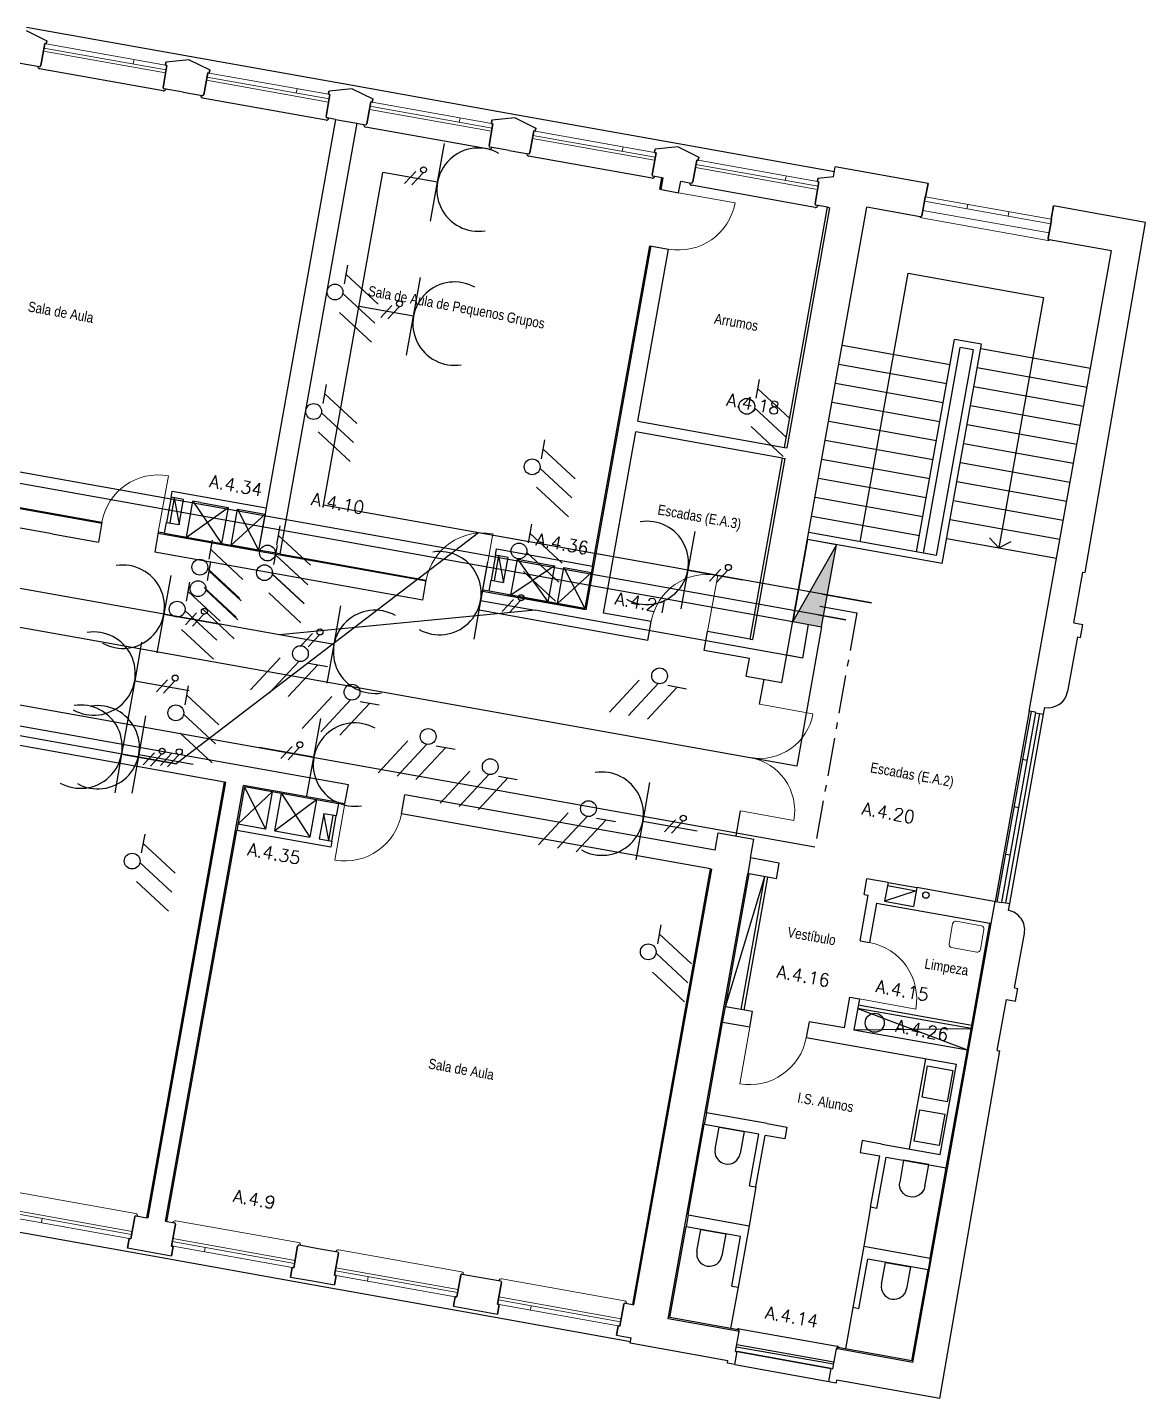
# Model space of a CAD drawing. Header units: millimetres. Extents: x -91118 to -91031, y -106425 to -106289.
# Drawn here: x -91048.54 to -91030.98, y -106333.7 to -106312.16 of the extents above; entities that cross this region are included whole.
import ezdxf

# ---------------------------------------------------------------- set-up
doc = ezdxf.new("R2010")
doc.units = ezdxf.units.MM
doc.header["$MEASUREMENT"] = 0
doc.linetypes.add('ACAD_ISO10W100', pattern=[18, 12, -3, 0, -3])
doc.layers.get('0').update_dxf_attribs({"color": 152, "lineweight": 0})
for name, color, linetype, lineweight in [('!00 Elementos Corte', 40, 'Continuous', 30), ('!01 Elementos Vista 1', 152, 'Continuous', 0), ('!02 Elementos Vista 2', 87, 'Continuous', 0), ('!07 Vaos - Janelas', 8, 'Continuous', 13), ('0-CIVIL', 8, 'Continuous', 0)]:
    doc.layers.add(name, color=color, linetype=linetype, lineweight=lineweight)
for name, color, linetype in [('Desenho base', 7, 'Continuous'), ('Quadros', 90, 'Continuous'), ('Tomadas', 1, 'Continuous')]:
    doc.layers.add(name, color=color, linetype=linetype)
doc.styles.add('Legenda cotas', font='ARIALN.TTF', dxfattribs={"height": 0.16})
doc.styles.get("Standard").update_dxf_attribs({"font": 'simplex.shx'})

# ---------------------------------------------------------------- blocks, each defined once
blk = doc.blocks.new('P90')
at = {"layer": '0-CIVIL'}
blk.add_line((0, 0), (0, 0.9), dxfattribs=at)
blk.add_arc((0, 0), 0.9, 0.0201, 89.9983, dxfattribs=at)
blk = doc.blocks.new('SANITA')
for p, q in [((0, 0.55), (0, 0.55)), ((-0.2, 0), (-0.2, 0.35)), ((0.2, 0.35), (0.2, 0)), ((0.2, 0), (-0.2, 0))]:
    blk.add_line(p, q)
for start, end in [(90, 180), (0, 90)]:
    blk.add_arc((0, 0.35), 0.2, start, end)
blk = doc.blocks.new('LAVATORIO')
for p, q in [((-0.25, 0), (0.25, 0)), ((-0.25, -0.4), (-0.25, 0)), ((0.25, 0), (0.25, -0.4)), ((0.25, -0.4), (-0.25, -0.4))]:
    blk.add_line(p, q)
blk = doc.blocks.new('Bloco Porta')
at = {"layer": '0-CIVIL'}
blk.add_lwpolyline([(0, 0), (1, 0)], dxfattribs=at)
blk.add_arc((0, 0), 1, 0, 90, dxfattribs=at)
blk = doc.blocks.new('eeewwwwwww')
at = {"layer": '0-CIVIL'}
for p, q in [((-71569.185, -120637.818), (-71569.185, -120638.218)), ((-71568.815, -120637.768), (-71569.135, -120637.768)), ((-71568.765, -120638.218), (-71568.765, -120637.818)), ((-71569.135, -120638.268), (-71568.815, -120638.268))]:
    blk.add_line(p, q, dxfattribs=at)
for centre, start, end in [((-71569.135, -120637.818), 90, 180), ((-71568.815, -120637.818), 360, 90), ((-71569.135, -120638.218), 180, 270), ((-71568.815, -120638.218), 270, 0)]:
    blk.add_arc(centre, 0.05, start, end, dxfattribs=at)
blk = doc.blocks.new('Janela escala Este')
at = {"layer": '!00 Elementos Corte', "color": 8}
for p, q in [((-0.008, -0.515), (-0.008, -0.282)), ((2.007, -0.515), (2.007, -0.282))]:
    blk.add_line(p, q, dxfattribs=at)
for points in [[(0, -0.212), (0, 0)], [(2, -0.212), (2, 0)], [(-0.008, -0.212), (-0.008, -0.282)], [(0, -0.212), (-0.008, -0.212)], [(2, -0.212), (2.007, -0.212)], [(2.007, -0.212), (2.007, -0.282)]]:
    blk.add_lwpolyline(points, dxfattribs=at)
blk.add_lwpolyline([(2.007, -0.282), (2.007, -0.282)], close=True, dxfattribs=at)
for centre, start, end in [((-0.027, -0.515), 270, 0), ((2.027, -0.515), 180, 270)]:
    blk.add_arc(centre, 0.02, start, end, dxfattribs=at)
at = {"layer": '!01 Elementos Vista 1', "color": 8}
for points in [[(-0.008, -0.43), (2.007, -0.43)], [(-0.008, -0.55), (2.007, -0.55)]]:
    blk.add_lwpolyline(points, dxfattribs=at)
for centre, start, end in [((-0.008, -0.52), 210, 270), ((2.007, -0.52), 270, 330)]:
    blk.add_arc(centre, 0.03, start, end, dxfattribs=at)
at = {"layer": '!07 Vaos - Janelas', "color": 8}
for points in [[(2, -0.212), (-0.008, -0.212)], [(0.672, -0.212), (0.672, -0.282)], [(1.328, -0.212), (1.328, -0.282)], [(-0.008, -0.282), (2.007, -0.282)]]:
    blk.add_lwpolyline(points, dxfattribs=at)
blk = doc.blocks.new('fghtyy')
at = {"layer": '!00 Elementos Corte', "color": 8}
for p, q in [((-71613.372, -120243.522), (-71613.372, -120243.174)), ((-71611.422, -120243.522), (-71611.422, -120243.174)), ((-71613.372, -120243.522), (-71613.347, -120243.522)), ((-71613.347, -120243.674), (-71613.347, -120243.522)), ((-71611.447, -120243.674), (-71611.447, -120243.522))]:
    blk.add_line(p, q, dxfattribs=at)
blk.add_lwpolyline([(-71611.447, -120243.522), (-71611.422, -120243.522)], dxfattribs=at)
at = {"layer": '!01 Elementos Vista 1', "color": 8}
blk.add_line((-71613.377, -120243.119), (-71611.417, -120243.119), dxfattribs=at)
for centre, start, end in [((-71613.377, -120243.159), 90, 172.8192), ((-71611.417, -120243.159), 7.1808, 90)]:
    blk.add_arc(centre, 0.04, start, end, dxfattribs=at)
at = {"layer": '!02 Elementos Vista 2', "color": 8}
blk.add_line((-71611.422, -120243.404), (-71613.372, -120243.404), dxfattribs=at)
at = {"layer": '!07 Vaos - Janelas', "color": 8}
for points in [[(-71611.422, -120243.452), (-71613.372, -120243.452)], [(-71611.447, -120243.522), (-71613.347, -120243.522)], [(-71612.847, -120243.522), (-71612.847, -120243.452)]]:
    blk.add_lwpolyline(points, dxfattribs=at)
blk = doc.blocks.new('fvbnm')
at = {"layer": '!00 Elementos Corte', "color": 8}
for p, q in [((-71613.452, -120225.284), (-71613.427, -120225.284)), ((-71613.452, -120225.284), (-71613.452, -120225.634)), ((-71613.427, -120225.234), (-71613.427, -120225.284)), ((-71611.527, -120225.234), (-71611.527, -120225.284)), ((-71611.502, -120225.284), (-71611.527, -120225.284)), ((-71611.502, -120225.284), (-71611.502, -120225.634))]:
    blk.add_line(p, q, dxfattribs=at)
at = {"layer": '!01 Elementos Vista 1', "color": 8}
blk.add_line((-71611.492, -120225.689), (-71613.462, -120225.689), dxfattribs=at)
for centre, start, end in [((-71613.462, -120225.654), 180, 270), ((-71611.492, -120225.654), 270, 0)]:
    blk.add_arc(centre, 0.035, start, end, dxfattribs=at)
at = {"layer": '!02 Elementos Vista 2', "color": 8}
blk.add_line((-71613.452, -120225.404), (-71611.502, -120225.404), dxfattribs=at)
at = {"layer": '!07 Vaos - Janelas', "color": 8}
for points in [[(-71613.427, -120225.284), (-71611.527, -120225.284)], [(-71612.027, -120225.284), (-71612.027, -120225.354)], [(-71613.452, -120225.354), (-71611.502, -120225.354)]]:
    blk.add_lwpolyline(points, dxfattribs=at)

msp = doc.modelspace()

# ---------------------------------------------------------------- hatches: boundary and pattern name
at = {"layer": 'Quadros'}
h = msp.add_hatch(color=256, dxfattribs=at)
h.dxf.hatch_style = 1
h.paths.add_polyline_path([(-91036.52, -106321.496), (-91036.066, -106321.578), (-91035.833, -106320.288)])

# ---------------------------------------------------------------- linework, layer by layer
at = {"layer": 'Desenho base'}
for p, q in [((-91048.558, -106312.214), (-91048.231, -106312.374)), ((-91045.99, -106312.622), (-91048.549, -106312.165)), ((-91048.65, -106312.726), (-91048.349, -106312.779)), ((-91045.999, -106312.671), (-91046.361, -106312.708)), ((-91045.999, -106312.671), (-91045.672, -106312.831)), ((-91043.43, -106313.079), (-91045.99, -106312.622)), ((-91046.406, -106313.162), (-91048.346, -106312.816)), ((-91046.09, -106313.183), (-91046.39, -106313.129)), ((-91043.439, -106313.128), (-91043.801, -106313.165)), ((-91043.439, -106313.128), (-91043.112, -106313.288)), ((-91040.871, -106313.536), (-91043.43, -106313.079)), ((-91046.09, -106313.183), (-91045.79, -106313.236)), ((-91043.847, -106313.619), (-91045.786, -106313.273)), ((-91043.698, -106313.61), (-91043.831, -106313.586)), ((-91043.698, -106313.61), (-91043.363, -106313.67)), ((-91040.88, -106313.585), (-91041.242, -106313.622)), ((-91040.88, -106313.585), (-91040.553, -106313.745)), ((-91038.311, -106313.993), (-91040.871, -106313.536)), ((-91043.363, -106313.67), (-91043.23, -106313.694)), ((-91041.287, -106314.076), (-91043.227, -106313.73)), ((-91035.865, -106314.43), (-91038.311, -106313.993)), ((-91040.971, -106314.097), (-91041.271, -106314.043)), ((-91040.971, -106314.097), (-91040.671, -106314.151)), ((-91038.728, -106314.533), (-91040.667, -106314.187)), ((-91038.32, -106314.042), (-91038.682, -106314.079)), ((-91038.32, -106314.042), (-91037.993, -106314.202)), ((-91035.88, -106314.512), (-91035.852, -106314.356)), ((-91038.574, -106314.525), (-91038.712, -106314.501)), ((-91038.607, -106314.707), (-91038.574, -106314.525)), ((-91038.587, -106314.711), (-91038.554, -106314.529)), ((-91038.574, -106314.525), (-91038.554, -106314.529)), ((-91038.311, -106314.76), (-91038.279, -106314.578)), ((-91038.279, -106314.578), (-91038.111, -106314.608)), ((-91036.168, -106314.99), (-91038.108, -106314.644)), ((-91035.88, -106314.512), (-91036.123, -106314.536)), ((-91038.607, -106314.707), (-91038.311, -106314.76)), ((-91036.688, -106322.45), (-91035.355, -106314.988)), ((-91036.649, -106318.76), (-91035.975, -106314.989)), ((-91036.609, -106318.767), (-91035.936, -106314.996)), ((-91035.975, -106314.989), (-91036.152, -106314.958)), ((-91035.975, -106314.989), (-91035.936, -106314.996)), ((-91034.516, -106315.138), (-91035.355, -106314.988)), ((-91031.516, -106315.674), (-91032.493, -106315.5)), ((-91039.663, -106320.624), (-91038.765, -106315.593)), ((-91038.952, -106318.348), (-91038.469, -106315.646)), ((-91038.765, -106315.593), (-91038.469, -106315.646)), ((-91032.807, -106322.9), (-91031.516, -106315.674)), ((-91035.742, -106317.154), (-91034.049, -106317.457)), ((-91034.575, -106320.4), (-91033.979, -106317.063)), ((-91034.171, -106320.584), (-91033.555, -106317.138)), ((-91033.555, -106317.138), (-91033.979, -106317.063)), ((-91033.683, -106317.227), (-91033.89, -106317.19)), ((-91033.568, -106317.207), (-91031.845, -106317.515)), ((-91035.795, -106317.452), (-91034.102, -106317.755)), ((-91033.621, -106317.506), (-91031.898, -106317.813)), ((-91035.849, -106317.751), (-91034.155, -106318.053)), ((-91033.674, -106317.804), (-91031.951, -106318.112)), ((-91035.902, -106318.049), (-91034.209, -106318.351)), ((-91033.727, -106318.102), (-91032.005, -106318.41)), ((-91035.955, -106318.347), (-91034.262, -106318.65)), ((-91039.49, -106321.361), (-91038.982, -106318.516)), ((-91036.678, -106318.927), (-91038.982, -106318.516)), ((-91038.952, -106318.348), (-91036.649, -106318.76)), ((-91033.781, -106318.4), (-91032.058, -106318.708)), ((-91036.649, -106318.76), (-91036.609, -106318.767)), ((-91036.008, -106318.646), (-91034.315, -106318.948)), ((-91033.834, -106318.699), (-91032.111, -106319.006)), ((-91037.187, -106321.772), (-91036.678, -106318.927)), ((-91037.147, -106321.779), (-91036.639, -106318.934)), ((-91036.678, -106318.927), (-91036.639, -106318.934)), ((-91036.062, -106318.944), (-91034.369, -106319.246)), ((-91048.147, -106320.119), (-91054.201, -106319.038)), ((-91047.37, -106319.953), (-91052.278, -106319.077)), ((-91033.887, -106318.997), (-91032.164, -106319.305)), ((-91036.115, -106319.242), (-91034.422, -106319.544)), ((-91033.941, -106319.295), (-91032.218, -106319.603)), ((-91046.281, -106319.543), (-91046.352, -106319.937)), ((-91046.232, -106319.552), (-91046.302, -106319.946)), ((-91046.281, -106319.543), (-91046.264, -106319.445)), ((-91046.084, -106319.578), (-91046.281, -106319.543)), ((-91046.264, -106319.445), (-91044.787, -106319.709)), ((-91046.232, -106319.552), (-91046.155, -106319.972)), ((-91046.155, -106319.972), (-91046.084, -106319.578)), ((-91046.038, -106320.171), (-91045.937, -106319.605)), ((-91045.819, -106319.626), (-91045.937, -106319.605)), ((-91045.937, -106319.605), (-91045.487, -106320.269)), ((-91045.819, -106319.626), (-91045.386, -106319.703)), ((-91036.168, -106319.54), (-91034.475, -106319.843)), ((-91033.994, -106319.594), (-91032.271, -106319.901)), ((-91046.038, -106320.171), (-91045.386, -106319.703)), ((-91045.386, -106319.703), (-91045.487, -106320.269)), ((-91044.805, -106319.807), (-91045.339, -106320.296)), ((-91045.238, -106319.73), (-91044.906, -106320.373)), ((-91044.806, -106319.812), (-91044.906, -106320.373)), ((-91044.787, -106319.709), (-91044.805, -106319.807)), ((-91036.222, -106319.839), (-91034.528, -106320.141)), ((-91046.382, -106320.109), (-91046.352, -106319.937)), ((-91046.352, -106319.937), (-91046.155, -106319.972)), ((-91034.047, -106319.892), (-91032.324, -106320.199)), ((-91042.276, -106320.863), (-91046.484, -106320.111)), ((-91046.382, -106320.109), (-91046.481, -106320.092)), ((-91046.117, -106320.157), (-91044.906, -106320.373)), ((-91034.171, -106320.584), (-91036.287, -106320.206)), ((-91034.26, -106320.456), (-91036.268, -106320.098)), ((-91034.1, -106320.19), (-91032.378, -106320.498)), ((-91033.283, -106320.336), (-91033.432, -106320.178)), ((-91033.283, -106320.336), (-91033.089, -106320.24)), ((-91042.329, -106321.158), (-91046.537, -106320.407)), ((-91044.571, -106320.433), (-91044.906, -106320.373)), ((-91041.187, -106320.453), (-91041.257, -106320.847)), ((-91041.138, -106320.462), (-91041.208, -106320.856)), ((-91041.187, -106320.453), (-91041.169, -106320.355)), ((-91040.99, -106320.488), (-91041.187, -106320.453)), ((-91041.169, -106320.355), (-91039.663, -106320.624)), ((-91041.138, -106320.462), (-91041.061, -106320.882)), ((-91041.061, -106320.882), (-91040.99, -106320.488)), ((-91040.944, -106321.081), (-91040.843, -106320.515)), ((-91040.262, -106320.618), (-91040.944, -106321.081)), ((-91040.843, -106320.515), (-91040.262, -106320.618)), ((-91040.843, -106320.515), (-91040.363, -106321.184)), ((-91040.262, -106320.618), (-91040.363, -106321.184)), ((-91040.215, -106321.211), (-91040.114, -106320.645)), ((-91040.114, -106320.645), (-91039.681, -106320.722)), ((-91040.114, -106320.645), (-91039.782, -106321.288)), ((-91039.663, -106320.624), (-91039.782, -106321.288)), ((-91042.329, -106321.158), (-91042.273, -106320.843)), ((-91041.288, -106321.019), (-91041.257, -106320.847)), ((-91041.257, -106320.847), (-91041.061, -106320.882)), ((-91041.257, -106320.847), (-91041.257, -106320.847)), ((-91039.681, -106320.722), (-91040.215, -106321.211)), ((-91039.682, -106320.727), (-91039.782, -106321.288)), ((-91041.443, -106321.317), (-91041.387, -106321.002)), ((-91041.288, -106321.019), (-91041.387, -106321.002)), ((-91039.782, -106321.288), (-91041.288, -106321.019)), ((-91040.993, -106321.072), (-91039.782, -106321.288)), ((-91038.795, -106321.79), (-91041.443, -106321.317)), ((-91038.742, -106321.494), (-91039.49, -106321.361)), ((-91038.795, -106321.79), (-91038.742, -106321.494)), ((-91032.001, -106321.743), (-91031.965, -106321.542)), ((-91037.909, -106321.948), (-91037.856, -106321.653)), ((-91037.187, -106321.772), (-91037.856, -106321.653)), ((-91037.187, -106321.772), (-91037.147, -106321.779)), ((-91032.05, -106321.735), (-91032.203, -106322.591)), ((-91032.05, -106321.735), (-91032.001, -106321.743)), ((-91037.2, -106322.074), (-91037.909, -106321.948)), ((-91037.249, -106322.35), (-91037.2, -106322.074)), ((-91037.249, -106322.35), (-91036.688, -106322.45)), ((-91037.039, -106322.794), (-91036.969, -106322.4)), ((-91043.497, -106324.058), (-91050.299, -106322.843)), ((-91032.582, -106322.95), (-91032.563, -106322.842)), ((-91032.646, -106322.939), (-91033.177, -106325.912)), ((-91032.708, -106322.917), (-91032.807, -106322.9)), ((-91045.44, -106324.016), (-91050.352, -106323.139)), ((-91032.912, -106323.658), (-91032.843, -106323.67)), ((-91046.662, -106330.858), (-91045.44, -106324.016)), ((-91046.642, -106330.861), (-91045.42, -106324.019)), ((-91046.366, -106330.91), (-91045.144, -106324.069)), ((-91045.44, -106324.016), (-91045.42, -106324.019)), ((-91043.648, -106324.336), (-91045.144, -106324.069)), ((-91045.128, -106324.092), (-91044.8, -106324.755)), ((-91043.55, -106324.354), (-91043.497, -106324.058)), ((-91044.695, -106324.169), (-91045.233, -106324.678)), ((-91044.695, -106324.169), (-91044.8, -106324.755)), ((-91044.652, -106324.781), (-91044.547, -106324.196)), ((-91043.996, -106324.294), (-91044.652, -106324.781)), ((-91044.547, -106324.196), (-91044.101, -106324.88)), ((-91043.996, -106324.294), (-91044.101, -106324.88)), ((-91043.652, -106324.356), (-91043.686, -106324.548)), ((-91043.652, -106324.356), (-91043.648, -106324.336)), ((-91043.648, -106324.336), (-91043.55, -106324.354)), ((-91042.664, -106324.512), (-91042.611, -106324.216)), ((-91037.738, -106325.087), (-91042.611, -106324.216)), ((-91043.883, -106324.512), (-91043.953, -106324.906)), ((-91043.686, -106324.548), (-91043.883, -106324.512)), ((-91043.805, -106324.933), (-91043.883, -106324.512)), ((-91043.805, -106324.933), (-91043.735, -106324.539)), ((-91043.756, -106324.941), (-91043.686, -106324.548)), ((-91037.81, -106325.379), (-91042.664, -106324.512)), ((-91037.408, -106324.861), (-91037.338, -106324.467)), ((-91033.044, -106324.401), (-91032.975, -106324.414)), ((-91046.347, -106330.914), (-91045.25, -106324.776)), ((-91043.774, -106325.04), (-91045.25, -106324.776)), ((-91044.8, -106324.755), (-91045.233, -106324.678)), ((-91044.652, -106324.781), (-91044.101, -106324.88)), ((-91043.953, -106324.906), (-91043.756, -106324.941)), ((-91043.756, -106324.941), (-91043.774, -106325.04)), ((-91037.738, -106325.087), (-91037.689, -106324.811)), ((-91037.689, -106324.811), (-91037.128, -106324.911)), ((-91037.18, -106325.207), (-91037.128, -106324.911)), ((-91036.732, -106325.287), (-91037.18, -106325.207)), ((-91033.177, -106325.145), (-91033.108, -106325.157)), ((-91039.032, -106332.22), (-91037.81, -106325.379)), ((-91039.013, -106332.224), (-91037.791, -106325.382)), ((-91038.473, -106332.442), (-91037.224, -106325.453)), ((-91037.81, -106325.379), (-91037.791, -106325.382)), ((-91037.205, -106325.456), (-91037.224, -106325.453)), ((-91036.776, -106325.533), (-91036.732, -106325.287)), ((-91037.577, -106327.543), (-91037.205, -106325.456)), ((-91037.577, -106327.543), (-91036.959, -106325.5)), ((-91037.331, -106327.587), (-91036.959, -106325.5)), ((-91037.282, -106327.596), (-91036.909, -106325.509)), ((-91036.776, -106325.533), (-91037.205, -106325.456)), ((-91035.398, -106325.779), (-91035.354, -106325.533)), ((-91035.023, -106325.592), (-91035.076, -106325.887)), ((-91035.032, -106325.641), (-91034.579, -106325.722)), ((-91035.023, -106325.592), (-91034.57, -106325.673)), ((-91035.463, -106326.509), (-91035.335, -106325.79)), ((-91035.398, -106325.779), (-91035.335, -106325.79)), ((-91034.579, -106325.722), (-91035.076, -106325.887)), ((-91034.57, -106325.673), (-91034.623, -106325.968)), ((-91035.204, -106325.915), (-91035.315, -106326.535)), ((-91035.076, -106325.887), (-91034.623, -106325.968)), ((-91034.633, -106333.128), (-91033.403, -106326.237)), ((-91033.777, -106328.222), (-91033.422, -106326.233)), ((-91033.403, -106326.237), (-91033.422, -106326.233)), ((-91037.621, -106327.789), (-91037.577, -106327.543)), ((-91035.707, -106327.877), (-91035.621, -106327.395)), ((-91035.473, -106327.421), (-91035.559, -106327.904)), ((-91033.718, -106327.887), (-91035.5, -106327.569)), ((-91035.5, -106327.569), (-91033.777, -106328.222)), ((-91035.5, -106327.569), (-91035.5, -106327.569)), ((-91033.709, -106327.838), (-91035.491, -106327.52)), ((-91037.874, -106329.207), (-91037.621, -106327.789)), ((-91036.263, -106327.778), (-91036.307, -106328.024)), ((-91035.707, -106327.877), (-91036.263, -106327.778)), ((-91036.307, -106328.024), (-91033.949, -106328.445)), ((-91035.559, -106327.904), (-91033.718, -106327.887)), ((-91035.559, -106327.904), (-91033.777, -106328.222)), ((-91034.108, -106330.073), (-91033.777, -106328.222)), ((-91034.685, -106329.777), (-91034.432, -106328.359)), ((-91034.203, -106329.863), (-91033.949, -106328.445)), ((-91037.874, -106329.207), (-91037.908, -106329.394)), ((-91038.161, -106330.812), (-91037.908, -106329.394)), ((-91037.051, -106329.547), (-91037.908, -106329.394)), ((-91035.053, -106329.904), (-91034.108, -106330.073)), ((-91034.108, -106330.073), (-91034.075, -106329.886)), ((-91034.361, -106331.49), (-91034.108, -106330.073)), ((-91037.097, -106330.371), (-91037.206, -106330.982)), ((-91037.196, -106330.354), (-91037.097, -106330.371)), ((-91046.829, -106330.828), (-91046.662, -106330.858)), ((-91038.161, -106330.812), (-91038.194, -106330.999)), ((-91038.161, -106330.812), (-91037.206, -106330.982)), ((-91035.296, -106330.693), (-91035.405, -106331.304)), ((-91035.197, -106330.71), (-91035.296, -106330.693)), ((-91049.189, -106330.99), (-91046.63, -106331.447)), ((-91046.642, -106330.861), (-91046.662, -106330.858)), ((-91046.366, -106330.91), (-91046.347, -106330.914)), ((-91046.347, -106330.914), (-91046.228, -106330.935)), ((-91038.449, -106332.426), (-91038.194, -106330.999)), ((-91037.338, -106331.152), (-91038.194, -106330.999)), ((-91037.206, -106330.982), (-91037.378, -106331.947)), ((-91037.477, -106331.929), (-91037.338, -106331.152)), ((-91046.965, -106331.332), (-91046.62, -106331.393)), ((-91046.63, -106331.447), (-91044.07, -106331.905)), ((-91046.62, -106331.393), (-91046.276, -106331.455)), ((-91044.269, -106331.285), (-91043.969, -106331.339)), ((-91043.969, -106331.339), (-91043.669, -106331.392)), ((-91035.405, -106331.304), (-91035.577, -106332.268)), ((-91035.405, -106331.304), (-91034.361, -106331.49)), ((-91035.479, -106332.286), (-91035.34, -106331.508)), ((-91034.395, -106331.677), (-91035.34, -106331.508)), ((-91034.65, -106333.105), (-91034.395, -106331.677)), ((-91034.361, -106331.49), (-91034.395, -106331.677)), ((-91044.405, -106331.789), (-91044.061, -106331.85)), ((-91044.07, -106331.905), (-91041.511, -106332.362)), ((-91044.061, -106331.85), (-91043.716, -106331.912)), ((-91041.71, -106331.742), (-91041.41, -106331.796)), ((-91041.41, -106331.796), (-91041.109, -106331.849)), ((-91037.378, -106331.947), (-91037.495, -106332.597)), ((-91037.477, -106331.929), (-91037.378, -106331.947)), ((-91041.846, -106332.246), (-91041.501, -106332.308)), ((-91041.501, -106332.308), (-91041.157, -106332.369)), ((-91039.15, -106332.199), (-91039.032, -106332.22)), ((-91039.032, -106332.22), (-91039.013, -106332.224)), ((-91035.577, -106332.268), (-91035.693, -106332.918)), ((-91035.479, -106332.286), (-91035.577, -106332.268)), ((-91041.511, -106332.362), (-91039.065, -106332.799)), ((-91037.38, -106332.637), (-91038.473, -106332.442)), ((-91037.376, -106332.618), (-91038.449, -106332.426)), ((-91039.286, -106332.703), (-91039.055, -106332.745)), ((-91039.07, -106332.828), (-91039.055, -106332.745)), ((-91037.417, -106332.956), (-91037.36, -106332.641)), ((-91037.358, -106332.601), (-91035.822, -106332.875)), ((-91037.428, -106333.162), (-91037.392, -106332.96)), ((-91037.417, -106332.956), (-91037.392, -106332.96)), ((-91035.872, -106333.125), (-91037.398, -106332.853)), ((-91037.392, -106332.96), (-91035.915, -106333.224)), ((-91035.891, -106333.228), (-91035.834, -106332.913)), ((-91034.633, -106333.128), (-91035.815, -106332.917)), ((-91034.65, -106333.105), (-91035.811, -106332.897)), ((-91037.428, -106333.162), (-91035.951, -106333.426)), ((-91035.951, -106333.426), (-91035.915, -106333.224))]:
    msp.add_line(p, q, dxfattribs=at)
for points in [[(-91051.047, -106312.298), (-91052.255, -106319.061), (-91047.367, -106319.934)], [(-91043.698, -106313.61), (-91044.787, -106319.709)], [(-91043.363, -106313.67), (-91044.571, -106320.433), (-91042.273, -106320.843)], [(-91034.395, -106314.616), (-91035.852, -106314.356)], [(-91030.979, -106315.227), (-91032.426, -106314.968)], [(-91031.926, -106320.726), (-91030.979, -106315.227)], [(-91038.745, -106315.597), (-91039.766, -106321.311), (-91041.39, -106321.021)], [(-91035.461, -106320.242), (-91034.708, -106316.026), (-91032.581, -106316.406), (-91033.283, -106320.336)], [(-91034.466, -106320.419), (-91033.89, -106317.19)], [(-91034.26, -106320.456), (-91033.683, -106317.227)], [(-91047.367, -106319.934), (-91047.423, -106320.249)], [(-91048.147, -106320.119), (-91047.423, -106320.249)], [(-91046.481, -106320.092), (-91046.537, -106320.407)], [(-91046.382, -106320.109), (-91045.339, -106320.296)], [(-91032.107, -106321.516), (-91031.965, -106320.719)], [(-91031.965, -106320.719), (-91031.926, -106320.726)], [(-91032.107, -106321.516), (-91031.965, -106321.542)], [(-91032.807, -106322.9), (-91033.341, -106325.892)], [(-91032.777, -106322.905), (-91033.312, -106325.898)], [(-91032.71, -106322.927), (-91033.241, -106325.9)], [(-91033.113, -106325.923), (-91032.582, -106322.95)], [(-91032.71, -106322.927), (-91032.708, -106322.917)], [(-91032.71, -106322.927), (-91032.582, -106322.95)], [(-91043.652, -106324.356), (-91045.128, -106324.092), (-91045.25, -106324.776)], [(-91037.18, -106325.207), (-91037.224, -106325.453)], [(-91035.023, -106325.592), (-91035.354, -106325.533)], [(-91033.241, -106325.9), (-91033.243, -106325.91), (-91034.57, -106325.673)], [(-91035.204, -106325.915), (-91033.422, -106326.233)], [(-91033.403, -106326.237), (-91033.341, -106325.892)], [(-91033.241, -106325.9), (-91033.113, -106325.923)], [(-91033.132, -106326.031), (-91033.113, -106325.923)], [(-91035.463, -106326.509), (-91035.315, -106326.535)], [(-91033.035, -106327.247), (-91032.882, -106326.391)], [(-91033.035, -106327.247), (-91032.985, -106327.256)], [(-91033.021, -106327.458), (-91032.985, -106327.256)], [(-91037.193, -106327.866), (-91037.149, -106327.62), (-91037.577, -106327.543)], [(-91035.621, -106327.395), (-91035.473, -106327.421)], [(-91033.307, -106328.23), (-91033.164, -106327.432)], [(-91033.164, -106327.432), (-91033.021, -106327.458)], [(-91037.193, -106327.866), (-91037.621, -106327.789)], [(-91034.207, -106333.697), (-91033.267, -106328.237)], [(-91033.307, -106328.23), (-91033.267, -106328.237)], [(-91036.92, -106329.378), (-91036.92, -106329.378), (-91037.874, -106329.207)], [(-91036.92, -106329.378), (-91036.61, -106329.433), (-91036.643, -106329.62), (-91036.953, -106329.565)], [(-91037.196, -106330.354), (-91037.051, -106329.547)], [(-91037.097, -106330.371), (-91036.953, -106329.565)], [(-91035.118, -106329.699), (-91035.428, -106329.644), (-91035.462, -106329.831), (-91035.152, -106329.886)], [(-91035.118, -106329.699), (-91035.118, -106329.699), (-91034.203, -106329.863)], [(-91035.296, -106330.693), (-91035.152, -106329.886)], [(-91035.197, -106330.71), (-91035.053, -106329.904)], [(-91037.539, -106333.102), (-91039.07, -106332.828)], [(-91035.878, -106333.159), (-91037.404, -106332.887)], [(-91035.915, -106333.224), (-91037.392, -106332.96)], [(-91037.428, -106333.162), (-91037.428, -106333.162), (-91037.546, -106333.141), (-91037.539, -106333.102)], [(-91035.951, -106333.426), (-91035.951, -106333.426), (-91035.833, -106333.447), (-91035.826, -106333.408)], [(-91035.915, -106333.224), (-91035.891, -106333.228)], [(-91034.207, -106333.697), (-91035.826, -106333.408)]]:
    msp.add_lwpolyline(points, dxfattribs=at)
msp.add_lwpolyline([(-91044.906, -106320.373), (-91045.339, -106320.296), (-91045.238, -106319.73), (-91044.805, -106319.807)], close=True, dxfattribs=at)
for centre, radius in [((-91034.429, -106325.79), 0.05), ((-91035.232, -106327.795), 0.15)]:
    msp.add_circle(centre, radius, dxfattribs=at)
for centre, radius, start, end in [((-91048.339, -106312.781), 0.035, 169.8735, 259.8735), ((-91048.346, -106312.76), 0.02, 259.8735, 349.8735), ((-91046.387, -106313.11), 0.02, 169.8735, 259.8735), ((-91046.4, -106313.127), 0.035, 259.8735, 349.8735), ((-91045.78, -106313.238), 0.035, 169.8735, 259.8735), ((-91045.786, -106313.217), 0.02, 259.8735, 349.8735), ((-91043.827, -106313.567), 0.02, 169.8735, 259.8735), ((-91043.841, -106313.585), 0.035, 259.8735, 349.8735), ((-91043.22, -106313.695), 0.035, 169.8735, 259.8735), ((-91043.227, -106313.674), 0.02, 259.8735, 349.8735), ((-91041.268, -106314.024), 0.02, 169.8735, 259.8735), ((-91041.281, -106314.042), 0.035, 259.8735, 349.8735), ((-91040.661, -106314.153), 0.035, 169.8735, 259.8735), ((-91040.667, -106314.131), 0.02, 259.8735, 349.8735), ((-91038.708, -106314.481), 0.02, 169.8735, 259.8735), ((-91038.722, -106314.499), 0.035, 259.8735, 349.8735), ((-91038.101, -106314.61), 0.035, 169.8735, 259.8735), ((-91038.108, -106314.588), 0.02, 259.8735, 349.8735), ((-91036.149, -106314.938), 0.02, 169.8735, 259.8735), ((-91036.162, -106314.956), 0.035, 259.8735, 349.8735), ((-91032.508, -106322.537), 0.31, 259.8735, 349.8735), ((-91033.187, -106326.336), 0.31, 349.8735, 79.8735), ((-91046.832, -106330.847), 0.02, 79.8735, 169.8735), ((-91046.232, -106330.955), 0.02, 349.8735, 79.8735), ((-91044.273, -106331.305), 0.02, 79.8735, 169.8735), ((-91043.672, -106331.412), 0.02, 349.8735, 79.8735), ((-91041.713, -106331.762), 0.02, 79.8735, 169.8735), ((-91041.113, -106331.869), 0.02, 349.8735, 79.8735), ((-91039.154, -106332.219), 0.02, 79.8735, 169.8735), ((-91037.365, -106332.64), 0.04, 79.8735, 139.8735), ((-91037.383, -106332.657), 0.02, 349.8735, 79.8735), ((-91037.38, -106332.637), 0.02, 349.8735, 79.8735), ((-91035.818, -106332.937), 0.02, 79.8735, 169.8735), ((-91035.815, -106332.917), 0.02, 79.8735, 169.8735), ((-91035.829, -106332.914), 0.04, 19.8735, 79.8735)]:
    msp.add_arc(centre, radius, start, end, dxfattribs=at)
at = {"layer": 'Quadros'}
for p, q in [((-91035.833, -106320.288), (-91036.52, -106321.496)), ((-91036.363, -106322.067), (-91036.27, -106321.542)), ((-91036.363, -106322.067), (-91036.612, -106322.023))]:
    msp.add_line(p, q, dxfattribs=at)
msp.add_lwpolyline([(-91036.066, -106321.578), (-91035.833, -106320.288), (-91036.287, -106320.206), (-91036.52, -106321.496)], close=True, dxfattribs=at)
at = {"layer": 'Tomadas'}
for p, q in [((-91042.098, -106314.597, -235.159), (-91041.989, -106313.989, -235.159)), ((-91043.886, -106319.667, -235.159), (-91042.954, -106314.444, -235.159)), ((-91042.098, -106314.597, -235.159), (-91042.954, -106314.444, -235.159)), ((-91042.438, -106314.426, -235.159), (-91042.614, -106314.615, -235.159)), ((-91042.325, -106314.446, -235.159), (-91042.501, -106314.635, -235.159)), ((-91042.206, -106315.205, -235.159), (-91042.098, -106314.597, -235.159)), ((-91035.684, -106321.466, -71.793), (-91068.331, -106315.635, -71.793)), ((-91036.518, -106321.497, -56.482), (-91068.497, -106315.785, -56.482)), ((-91043.558, -106316.193, -215.191), (-91043.505, -106315.896, -215.191)), ((-91043.532, -106316.045, -215.191), (-91043.03, -106316.511, -215.191)), ((-91042.473, -106316.701, -235.159), (-91042.365, -106316.093, -235.159)), ((-91043.585, -106316.342, -215.191), (-91043.083, -106316.809, -215.191)), ((-91042.473, -106316.701, -235.159), (-91043.329, -106316.548, -235.159)), ((-91042.813, -106316.53, -235.159), (-91042.989, -106316.719, -235.159)), ((-91042.701, -106316.55, -235.159), (-91042.877, -106316.739, -235.159)), ((-91043.638, -106316.639, -215.191), (-91043.136, -106317.106, -215.191)), ((-91042.582, -106317.309, -235.159), (-91042.473, -106316.701, -235.159)), ((-91037.093, -106317.988, -235.159), (-91037.04, -106317.691, -235.159)), ((-91043.893, -106318.069, -235.159), (-91043.84, -106317.772, -235.159)), ((-91037.067, -106317.84, -235.159), (-91036.565, -106318.306, -235.159)), ((-91043.867, -106317.92, -235.159), (-91043.365, -106318.387, -235.159)), ((-91043.92, -106318.218, -235.159), (-91043.418, -106318.684, -235.159)), ((-91037.12, -106318.137, -235.159), (-91036.618, -106318.604, -235.159)), ((-91043.973, -106318.515, -235.159), (-91043.471, -106318.982, -235.159)), ((-91037.173, -106318.434, -235.159), (-91036.671, -106318.901, -235.159)), ((-91040.463, -106318.937), (-91040.41, -106318.639)), ((-91040.436, -106318.788), (-91039.934, -106319.255)), ((-91040.489, -106319.085), (-91039.987, -106319.552)), ((-91040.542, -106319.383), (-91040.041, -106319.85)), ((-91037.31, -106320.841, -235.159), (-91043.886, -106319.667, -235.159)), ((-91044.619, -106320.292, 39.484), (-91044.566, -106319.994, 39.484)), ((-91040.669, -106320.26, 74.186), (-91040.616, -106319.963, 74.186)), ((-91041.453, -106320.101, -92.992), (-91046.201, -106323.728)), ((-91045.681, -106320.514), (-91045.628, -106320.216)), ((-91044.592, -106320.143, 39.484), (-91044.091, -106320.61, 39.484)), ((-91037.31, -106320.841, -92.992), (-91041.453, -106320.101, -92.992)), ((-91040.642, -106320.112, 74.186), (-91040.14, -106320.578, 74.186)), ((-91038.057, -106320.081, -164.075), (-91038.166, -106320.688, -164.075)), ((-91045.539, -106321.53, 157.686), (-91051.757, -106320.42, 157.686)), ((-91045.655, -106320.365), (-91045.153, -106320.832)), ((-91044.665, -106320.6), (-91044.612, -106320.302)), ((-91044.646, -106320.44, 39.484), (-91044.144, -106320.907, 39.484)), ((-91044.638, -106320.451), (-91044.136, -106320.918)), ((-91040.695, -106320.409, 74.186), (-91040.193, -106320.876, 74.186)), ((-91045.71, -106320.851, 106.369), (-91045.657, -106320.554, 106.369)), ((-91045.708, -106320.662), (-91045.206, -106321.129)), ((-91045.683, -106320.702, 106.369), (-91045.182, -106321.169, 106.369)), ((-91041.312, -106320.556, 74.186), (-91041.421, -106321.164, 74.186)), ((-91041.312, -106320.556, 110.833), (-91041.421, -106321.164, 110.833)), ((-91040.748, -106320.706, 74.186), (-91040.247, -106321.173, 74.186)), ((-91038.166, -106320.688, -164.075), (-91038.275, -106321.296, -164.075)), ((-91038.166, -106320.688, -164.075), (-91037.31, -106320.841, -164.075)), ((-91037.65, -106320.67, -164.075), (-91037.826, -106320.859, -164.075)), ((-91037.538, -106320.69, -164.075), (-91037.714, -106320.879, -164.075)), ((-91036.457, -106323.765), (-91053.397, -106320.739)), ((-91046.286, -106320.77, 78.843), (-91046.395, -106321.377, 78.843)), ((-91046.038, -106321.173, -144.943), (-91045.985, -106320.876, -144.943)), ((-91044.699, -106320.738, 39.484), (-91044.197, -106321.205, 39.484)), ((-91044.691, -106320.748), (-91044.19, -106321.215)), ((-91035.284, -106321.203, -92.992), (-91037.31, -106320.841, -92.992)), ((-91037.31, -106320.841, -92.992), (-91037.31, -106320.841, -235.159)), ((-91046.011, -106321.025, -144.943), (-91045.509, -106321.491, -144.943)), ((-91045.761, -106320.96), (-91045.259, -106321.426)), ((-91045.736, -106320.999, 106.369), (-91045.235, -106321.466, 106.369)), ((-91044.744, -106321.046), (-91044.243, -106321.513)), ((-91040.905, -106321.146, 74.186), (-91041.081, -106321.335, 74.186)), ((-91040.905, -106321.146, 110.833), (-91041.081, -106321.335, 110.833)), ((-91036.053, -106321.066), (-91035.284, -106321.203)), ((-91046.064, -106321.322, -144.943), (-91045.562, -106321.789, -144.943)), ((-91045.879, -106321.359, 78.843), (-91046.055, -106321.548, 78.843)), ((-91045.79, -106321.297, 106.369), (-91045.288, -106321.764, 106.369)), ((-91040.565, -106321.317, -23.306), (-91044.578, -106321.702)), ((-91043.722, -106321.855, 78.968), (-91043.614, -106321.247, 78.968)), ((-91041.421, -106321.164, 74.186), (-91041.529, -106321.772, 74.186)), ((-91041.421, -106321.164, 110.833), (-91041.529, -106321.772, 110.833)), ((-91041.421, -106321.164, 74.186), (-91040.565, -106321.317, 74.186)), ((-91041.421, -106321.164, 110.833), (-91040.565, -106321.317, 110.833)), ((-91040.793, -106321.166, 74.186), (-91040.969, -106321.355, 74.186)), ((-91040.793, -106321.166, 110.833), (-91040.969, -106321.355, 110.833)), ((-91036.363, -106322.067, -23.306), (-91040.565, -106321.317, -23.306)), ((-91040.565, -106321.317, -23.306), (-91040.565, -106321.317, 110.833)), ((-91036.093, -106321.254), (-91035.513, -106321.358)), ((-91046.395, -106321.377, 78.843), (-91046.503, -106321.985, 78.843)), ((-91046.395, -106321.377, 78.843), (-91045.539, -106321.53, 78.843)), ((-91045.767, -106321.379, 78.843), (-91045.943, -106321.568, 78.843)), ((-91044.578, -106321.702), (-91045.539, -106321.53)), ((-91045.539, -106321.53), (-91045.539, -106321.53, 157.686)), ((-91036.52, -106321.496), (-91036.518, -106321.497, -56.482)), ((-91036.119, -106321.389), (-91035.684, -106321.466)), ((-91046.117, -106321.619, -144.943), (-91045.616, -106322.086, -144.943)), ((-91043.722, -106321.855, 78.968), (-91044.578, -106321.702, 78.968)), ((-91044.578, -106321.702), (-91044.578, -106321.702, 78.968)), ((-91044.062, -106321.684, 78.968), (-91044.238, -106321.873, 78.968)), ((-91043.95, -106321.704, 78.968), (-91044.126, -106321.893, 78.968)), ((-91036.066, -106321.578), (-91036.457, -106323.765)), ((-91036.17, -106325.036), (-91053.213, -106321.992)), ((-91046.744, -106321.819, -144.943), (-91046.852, -106322.426, -144.943)), ((-91043.831, -106322.462, 78.968), (-91043.722, -106321.855, 78.968)), ((-91044.569, -106322.066), (-91045.036, -106322.568)), ((-91044.272, -106322.119), (-91044.739, -106322.621)), ((-91043.975, -106322.172), (-91044.442, -106322.674)), ((-91044.123, -106322.146), (-91043.826, -106322.199)), ((-91036.363, -106322.067, 15.223), (-91036.363, -106322.067, -23.306)), ((-91046.852, -106322.426, -144.943), (-91046.961, -106323.034, -144.943)), ((-91046.852, -106322.426, -144.943), (-91045.996, -106322.579, -144.943)), ((-91046.336, -106322.408, -144.943), (-91046.512, -106322.597, -144.943)), ((-91046.224, -106322.428, -144.943), (-91046.4, -106322.617, -144.943)), ((-91038.929, -106322.417), (-91039.395, -106322.919)), ((-91046.201, -106323.728, -141.571), (-91052.233, -106322.651, -141.571)), ((-91046.058, -106322.801, 96.097), (-91046.005, -106322.504, 96.097)), ((-91046.032, -106322.653, 96.097), (-91045.53, -106323.119, 96.097)), ((-91038.631, -106322.47), (-91039.098, -106322.972)), ((-91038.334, -106322.523), (-91038.801, -106323.025)), ((-91038.483, -106322.496), (-91038.185, -106322.549)), ((-91043.758, -106322.672), (-91044.225, -106323.174)), ((-91043.461, -106322.725), (-91043.928, -106323.227)), ((-91043.163, -106322.779), (-91043.63, -106323.28)), ((-91043.312, -106322.752), (-91043.015, -106322.805)), ((-91046.949, -106322.968, -70.785), (-91047.057, -106323.575, -70.785)), ((-91046.68, -106322.975, 96.097), (-91046.789, -106323.583, 96.097)), ((-91046.085, -106322.95, 96.097), (-91045.583, -106323.417, 96.097)), ((-91044.039, -106323.626, 78.968), (-91043.93, -106323.018, 78.968)), ((-91046.138, -106323.247, 96.097), (-91045.636, -106323.714, 96.097)), ((-91044.039, -106323.626, 78.968), (-91044.895, -106323.473, 78.968)), ((-91044.379, -106323.455, 78.968), (-91044.555, -106323.644, 78.968)), ((-91044.267, -106323.475, 78.968), (-91044.443, -106323.664, 78.968)), ((-91042.563, -106323.368), (-91043.029, -106323.869)), ((-91042.265, -106323.421), (-91042.732, -106323.922)), ((-91041.968, -106323.474), (-91042.435, -106323.976)), ((-91042.117, -106323.447), (-91041.819, -106323.5)), ((-91047.057, -106323.575, -70.785), (-91047.166, -106324.183, -70.785)), ((-91047.057, -106323.575, -70.785), (-91046.201, -106323.728, -70.785)), ((-91046.789, -106323.583, 96.097), (-91046.897, -106324.191, 96.097)), ((-91046.789, -106323.583, 96.097), (-91045.933, -106323.736, 96.097)), ((-91046.541, -106323.557, -70.785), (-91046.717, -106323.746, -70.785)), ((-91046.429, -106323.577, -70.785), (-91046.605, -106323.766, -70.785)), ((-91046.273, -106323.565, 96.097), (-91046.449, -106323.754, 96.097)), ((-91046.16, -106323.585, 96.097), (-91046.336, -106323.774, 96.097)), ((-91046.201, -106323.728), (-91046.201, -106323.728, -141.571)), ((-91044.147, -106324.234, 78.968), (-91044.039, -106323.626, 78.968)), ((-91041.588, -106323.843), (-91042.055, -106324.345)), ((-91041.29, -106323.896), (-91041.757, -106324.398)), ((-91041.142, -106323.923), (-91040.844, -106323.976)), ((-91040.993, -106323.949), (-91041.46, -106324.451)), ((-91038.766, -106324.02, -119.802), (-91038.875, -106324.627, -119.802)), ((-91040.045, -106324.501), (-91040.512, -106325.002)), ((-91039.748, -106324.554), (-91040.215, -106325.055)), ((-91039.599, -106324.58), (-91039.302, -106324.633)), ((-91039.451, -106324.607), (-91039.918, -106325.109)), ((-91038.875, -106324.627, -119.802), (-91038.983, -106325.235, -119.802)), ((-91038.875, -106324.627, -119.802), (-91038.019, -106324.78, -119.802)), ((-91038.359, -106324.609, -119.802), (-91038.535, -106324.798, -119.802)), ((-91038.246, -106324.629, -119.802), (-91038.423, -106324.818, -119.802)), ((-91046.744, -106325.129), (-91046.69, -106324.831)), ((-91046.717, -106324.98), (-91046.215, -106325.447)), ((-91046.77, -106325.277), (-91046.268, -106325.744)), ((-91046.823, -106325.575), (-91046.321, -106326.041)), ((-91038.64, -106326.554), (-91038.587, -106326.256)), ((-91038.613, -106326.405), (-91038.111, -106326.872)), ((-91038.666, -106326.702), (-91038.164, -106327.169)), ((-91038.719, -106327), (-91038.217, -106327.466))]:
    msp.add_line(p, q, dxfattribs=at)
at = {"layer": 'Tomadas', "linetype": 'ACAD_ISO10W100', "ltscale": 0.05}
msp.add_line((-91035.513, -106321.358), (-91036.17, -106325.036), dxfattribs=at)
at = {"layer": 'Tomadas', "linetype": 'ACAD_ISO10W100'}
for p, q in [((-91035.284, -106321.203), (-91035.284, -106321.203, -92.992)), ((-91035.684, -106321.466), (-91035.684, -106321.466, -71.793))]:
    msp.add_line(p, q, dxfattribs=at)
at = {"layer": 'Tomadas'}
for centre, radius in [((-91042.317, -106314.4, -235.159), 0.0466), ((-91043.707, -106316.32, -215.191), 0.124), ((-91042.693, -106316.504, -235.159), 0.0466), ((-91044.042, -106318.196, -235.159), 0.124), ((-91037.241, -106318.115, -235.159), 0.124), ((-91040.611, -106319.064), 0.124), ((-91040.817, -106320.387, 74.186), 0.124), ((-91044.767, -106320.419, 39.484), 0.124), ((-91045.83, -106320.64), 0.124), ((-91044.813, -106320.727), 0.124), ((-91037.53, -106320.644, -164.075), 0.0466), ((-91045.858, -106320.978, 106.369), 0.124), ((-91040.785, -106321.12, 74.186), 0.0466), ((-91040.785, -106321.12, 110.833), 0.0466), ((-91046.186, -106321.3, -144.943), 0.124), ((-91045.758, -106321.333, 78.843), 0.0466), ((-91043.942, -106321.658, 78.968), 0.0466), ((-91044.25, -106321.998), 0.124), ((-91046.216, -106322.382, -144.943), 0.0466), ((-91038.61, -106322.348), 0.124), ((-91043.439, -106322.604), 0.124), ((-91046.206, -106322.928, 96.097), 0.124), ((-91042.244, -106323.299), 0.124), ((-91046.421, -106323.531, -70.785), 0.0466), ((-91046.152, -106323.539, 96.097), 0.0466), ((-91044.258, -106323.429, 78.968), 0.0466), ((-91041.269, -106323.774), 0.124), ((-91039.726, -106324.432), 0.124), ((-91038.238, -106324.583, -119.802), 0.0466), ((-91046.892, -106325.256), 0.124), ((-91038.788, -106326.681), 0.124)]:
    msp.add_circle(centre, radius, dxfattribs=at)
for centre, start, end in [((-91041.454, -106314.712, -235.159), 60.6329, 279.1141), ((-91041.83, -106316.816, -235.159), 60.6329, 279.1141), ((-91038.81, -106320.573, -164.075), 240.6329, 99.1141), ((-91042.065, -106321.049, 74.186), 240.6329, 99.1141), ((-91042.065, -106321.049, 110.833), 240.6329, 99.1141), ((-91047.038, -106321.262, 78.843), 240.6329, 99.1141), ((-91043.079, -106321.97, 78.968), 60.6329, 279.1141), ((-91047.496, -106322.311, -144.943), 240.6329, 99.1141), ((-91047.701, -106323.46, -70.785), 240.6329, 99.1141), ((-91047.432, -106323.468, 96.097), 240.6329, 99.1141), ((-91043.395, -106323.741, 78.968), 60.6329, 279.1141), ((-91039.518, -106324.512, -119.802), 240.6329, 99.1141)]:
    msp.add_arc(centre, 0.654, start, end, dxfattribs=at)

# ---------------------------------------------------------------- block references
at = {"layer": 'Desenho base'}
for name, p, rotation in [('fvbnm', (587.859, -551.244), 349.8734931170255), ('fvbnm', (590.419, -551.701), 349.8734931170255), ('fvbnm', (592.978, -552.158), 349.8734931170255), ('fvbnm', (595.538, -552.615), 349.8734931170255), ('fvbnm', (598.097, -553.072), 349.8734931170255), ('Janela escala Este', (-91034.395, -106314.616), 349.873493117264), ('P90', (-91038.311, -106314.76), 259.8734930524516), ('eeewwwwwww', (15141.509, -197991.351), 259.8734930829553), ('LAVATORIO', (-91034.051, -106328.789), 259.8734931354534), ('LAVATORIO', (-91034.174, -106329.478), 259.8734931354534), ('SANITA', (-91037.48, -106329.47), 169.8734931102663), ('fghtyy', (590.419, -551.701), 349.8734931170255), ('fghtyy', (592.978, -552.158), 349.8734931170255), ('SANITA', (-91037.766, -106331.075), 169.8734931102663), ('fghtyy', (595.538, -552.615), 349.8734931170255), ('SANITA', (-91034.867, -106331.593), 169.8734931102663), ('fghtyy', (598.097, -553.072), 349.8734931170255)]:
    msp.add_blockref(name, p, dxfattribs=dict(at, rotation=rotation))
at = {"layer": 'Desenho base', "xscale": -1}
for name, p, rotation in [('P90', (-91046.481, -106320.092), 349.8734931172641), ('P90', (-91041.387, -106321.002), 349.8734931172641), ('P90', (-91037.856, -106321.653), 349.8734931172641), ('P90', (-91043.55, -106324.354), 169.8734931133464), ('P90', (-91035.473, -106327.421), 259.8734930626151), ('P90', (-91037.193, -106327.866), 169.8734931133464), ('SANITA', (-91034.581, -106329.988), 169.8734931098562)]:
    msp.add_blockref(name, p, dxfattribs=dict(at, rotation=rotation))
at = {"layer": 'Desenho base', "zscale": 0.8499999998895474}
for p, xscale, yscale, rotation in [((-91037.039, -106322.794), -0.8499999998695169, 0.8499999998603016, 169.8734930854631), ((-91037.338, -106324.467), 0.8499999998879332, 0.8499999998894054, 349.8734930896705)]:
    msp.add_blockref('Bloco Porta', p, dxfattribs=dict(at, xscale=xscale, yscale=yscale, rotation=rotation))

# ---------------------------------------------------------------- texts
at = {"layer": 'Desenho base', "color": 7, "style": 'Legenda cotas'}
for s, rotation, p in [('Sala de Aula de Pequenos', 349.651, (-91043.197, -106316.377)), ('Sala de Aula', 349.8735, (-91048.538, -106316.623)), ('Grupos', 349.651, (-91041.021, -106316.788)), ('Arrumos', 349.8735, (-91037.761, -106316.812)), ('Escadas (E.A.3)', 349.8735, (-91038.65, -106319.811)), ('Escadas (E.A.2)', 349.8735, (-91035.311, -106323.861)), ('Vestíbulo', 349.8735, (-91036.612, -106326.446)), ('Limpeza', 350.576, (-91034.459, -106326.942)), ('Sala de Aula', 349.8735, (-91042.251, -106328.511)), ('I.S. Alunos', 349.8735, (-91036.455, -106329.044))]:
    msp.add_text(s, height=0.16, rotation=rotation, dxfattribs=at).set_placement(p)
at = {"layer": 'Desenho base', "linetype": 'Continuous', "char_height": 0.2, "width": 1, "attachment_point": 5, "rotation": 349.8735}
for s, insert in [('A.4.18', (-91037.14, -106318.079)), ('A.4.34', (-91045.262, -106319.359)), ('A.4.10', (-91043.662, -106319.639)), ('A.4.36', (-91040.138, -106320.274)), ('A.4.21', (-91038.895, -106321.201)), ('A.4.20', (-91035.017, -106324.498)), ('A.4.35', (-91044.664, -106325.14)), ('A.4.16', (-91036.353, -106327.061)), ('A.4.15', (-91034.799, -106327.289)), ('A.4.26', (-91034.489, -106327.913)), ('A.4.9', (-91044.973, -106330.567)), ('A.4.14', (-91036.535, -106332.413))]:
    msp.add_mtext(s, dxfattribs=dict(at, insert=insert))

doc.saveas('drawing.dxf')
